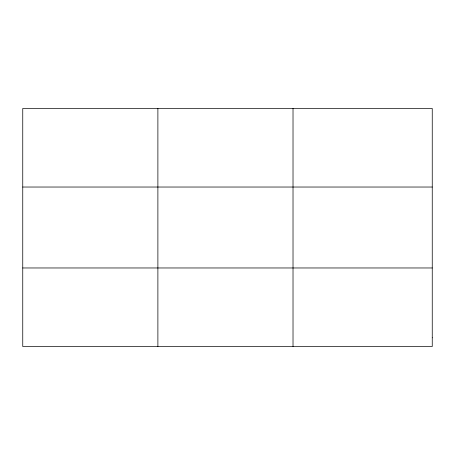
<?xml version="1.0" encoding="UTF-8"?>
<svg xmlns="http://www.w3.org/2000/svg" width="455" height="455" viewBox="0 0 455 455"><rect width="100%" height="100%" fill="white"/><g stroke="black" fill="none" stroke-linecap="round" stroke-linejoin="round"><path stroke-width="0.68" d="M157.885 346.522L157.885 108.478M293.02 346.522L293.02 108.478M22.75 187.033L432.25 187.033M22.75 267.967L432.25 267.967M432.25 337.792L432.25 346.522L22.75 346.522L22.75 108.478L432.25 108.478L432.25 337.792"/></g></svg>
